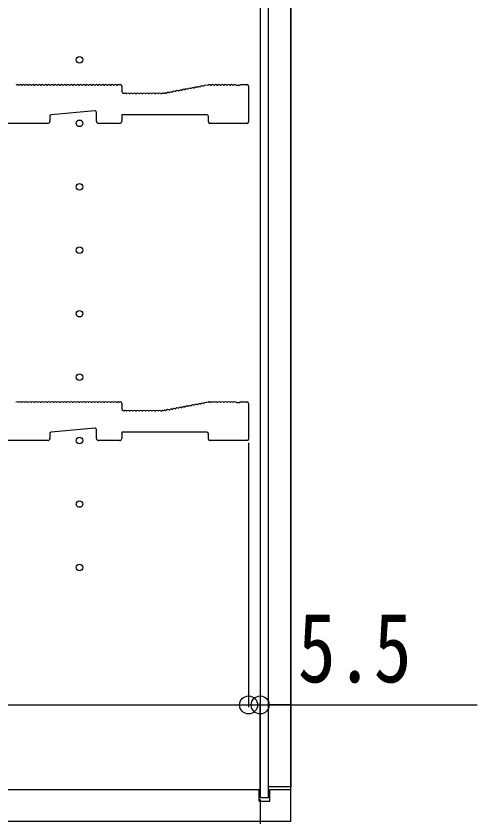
# Model space of a CAD drawing. Units: millimetres, scale not verified. Extents: x -4205 to 4205, y -2970 to 2970.
# Drawn here: x -694 to -475.9, y -1937.5 to -1559.2 of the extents above; entities that cross this region are included whole.
import ezdxf
from ezdxf.enums import TextEntityAlignment as Align

# ---------------------------------------------------------------- set-up
doc = ezdxf.new("R2010")
doc.units = ezdxf.units.MM
doc.header["$LTSCALE"] = 20
for name, color, linetype in [('0-2_YKK_11', 7, 'Continuous'), ('0-3_YKK_12', 2, 'Continuous'), ('0-5_YKK_D', 6, 'Continuous')]:
    doc.layers.add(name, color=color, linetype=linetype)
doc.styles.add('ＭＳ ゴシック', font='')
doc.styles.get('ＭＳ ゴシック').set_extended_font_data('MS Gothic')

msp = doc.modelspace()

# ---------------------------------------------------------------- linework, layer by layer
at = {"layer": '0-2_YKK_11'}
for p, q in [((-692.92, -1591.9), (-692.54, -1591.9)), ((-691.42, -1591.9), (-691.04, -1591.9)), ((-689.92, -1591.9), (-689.54, -1591.9)), ((-688.42, -1591.9), (-688.04, -1591.9)), ((-686.92, -1591.9), (-686.54, -1591.9)), ((-685.42, -1591.9), (-685.04, -1591.9)), ((-683.92, -1591.9), (-683.54, -1591.9)), ((-682.42, -1591.9), (-682.04, -1591.9)), ((-680.92, -1591.9), (-680.54, -1591.9)), ((-679.42, -1591.9), (-679.04, -1591.9)), ((-677.92, -1591.9), (-677.54, -1591.9)), ((-676.42, -1591.9), (-676.04, -1591.9)), ((-674.92, -1591.9), (-674.54, -1591.9)), ((-673.42, -1591.9), (-673.04, -1591.9)), ((-671.92, -1591.9), (-671.54, -1591.9)), ((-670.42, -1591.9), (-670.04, -1591.9)), ((-668.92, -1591.9), (-668.54, -1591.9)), ((-667.42, -1591.9), (-667.04, -1591.9)), ((-665.92, -1591.9), (-665.54, -1591.9)), ((-664.42, -1591.9), (-664.04, -1591.9)), ((-662.92, -1591.9), (-662.54, -1591.9)), ((-661.42, -1591.9), (-661.04, -1591.9)), ((-659.92, -1591.9), (-659.54, -1591.9)), ((-658.42, -1591.9), (-658.04, -1591.9)), ((-656.92, -1591.9), (-656.54, -1591.9)), ((-655.42, -1591.9), (-655.04, -1591.9)), ((-653.92, -1591.9), (-653.54, -1591.9)), ((-652.42, -1591.9), (-652.04, -1591.9)), ((-650.92, -1591.9), (-650.54, -1591.9)), ((-649.42, -1591.9), (-649.04, -1591.9)), ((-647.92, -1591.9), (-647.54, -1591.9)), ((-646.42, -1591.9), (-646.04, -1591.9)), ((-645.48, -1591.7), (-644.68, -1591.7)), ((-643.98, -1592.4), (-643.98, -1595)), ((-605.5, -1592.39), (-605.13, -1592.31)), ((-604.62, -1592.01), (-603.05, -1591.71)), ((-602.91, -1591.7), (-602.48, -1591.7)), ((-601.92, -1591.9), (-601.54, -1591.9)), ((-600.42, -1591.9), (-600.04, -1591.9)), ((-598.92, -1591.9), (-598.54, -1591.9)), ((-597.42, -1591.9), (-597.04, -1591.9)), ((-595.92, -1591.9), (-595.54, -1591.9)), ((-594.42, -1591.9), (-594.04, -1591.9)), ((-592.92, -1591.9), (-592.54, -1591.9)), ((-591.42, -1591.9), (-591.04, -1591.9)), ((-587.48, -1591.7), (-584.68, -1591.7)), ((-583.98, -1592.4), (-583.98, -1609.3)), ((-643.28, -1595.7), (-642.48, -1595.7)), ((-641.92, -1595.9), (-641.54, -1595.9)), ((-640.42, -1595.9), (-640.04, -1595.9)), ((-638.92, -1595.9), (-638.54, -1595.9)), ((-637.42, -1595.9), (-637.04, -1595.9)), ((-635.92, -1595.9), (-635.54, -1595.9)), ((-634.42, -1595.9), (-634.04, -1595.9)), ((-632.92, -1595.9), (-632.54, -1595.9)), ((-631.42, -1595.9), (-631.04, -1595.9)), ((-629.92, -1595.9), (-629.54, -1595.9)), ((-628.42, -1595.9), (-628.04, -1595.9)), ((-626.92, -1595.9), (-626.54, -1595.9)), ((-625.42, -1595.9), (-625.04, -1595.9)), ((-624.48, -1595.7), (-624.05, -1595.7)), ((-623.92, -1595.69), (-623.77, -1595.66)), ((-623.19, -1595.75), (-622.81, -1595.68)), ((-621.71, -1595.47), (-621.34, -1595.4)), ((-620.24, -1595.19), (-619.87, -1595.12)), ((-618.77, -1594.91), (-618.39, -1594.84)), ((-617.29, -1594.63), (-616.92, -1594.56)), ((-615.82, -1594.35), (-615.44, -1594.28)), ((-614.35, -1594.07), (-613.97, -1594)), ((-612.87, -1593.79), (-612.5, -1593.72)), ((-611.4, -1593.51), (-611.02, -1593.44)), ((-609.93, -1593.23), (-609.55, -1593.16)), ((-608.45, -1592.95), (-608.08, -1592.88)), ((-606.98, -1592.67), (-606.6, -1592.59)), ((-677.98, -1606.64), (-677.98, -1609)), ((-656.74, -1604.07), (-677.34, -1605.94)), ((-655.98, -1609), (-655.98, -1604.77)), ((-602.98, -1609.3), (-602.98, -1606.7)), ((-644.98, -1610), (-654.98, -1610)), ((-584.68, -1610), (-602.28, -1610)), ((-692.92, -1741.9), (-692.54, -1741.9)), ((-691.42, -1741.9), (-691.04, -1741.9)), ((-689.92, -1741.9), (-689.54, -1741.9)), ((-688.42, -1741.9), (-688.04, -1741.9)), ((-686.92, -1741.9), (-686.54, -1741.9)), ((-685.42, -1741.9), (-685.04, -1741.9)), ((-683.92, -1741.9), (-683.54, -1741.9)), ((-682.42, -1741.9), (-682.04, -1741.9)), ((-680.92, -1741.9), (-680.54, -1741.9)), ((-679.42, -1741.9), (-679.04, -1741.9)), ((-677.92, -1741.9), (-677.54, -1741.9)), ((-676.42, -1741.9), (-676.04, -1741.9)), ((-674.92, -1741.9), (-674.54, -1741.9)), ((-673.42, -1741.9), (-673.04, -1741.9)), ((-671.92, -1741.9), (-671.54, -1741.9)), ((-670.42, -1741.9), (-670.04, -1741.9)), ((-668.92, -1741.9), (-668.54, -1741.9)), ((-667.42, -1741.9), (-667.04, -1741.9)), ((-665.92, -1741.9), (-665.54, -1741.9)), ((-664.42, -1741.9), (-664.04, -1741.9)), ((-662.92, -1741.9), (-662.54, -1741.9)), ((-661.42, -1741.9), (-661.04, -1741.9)), ((-659.92, -1741.9), (-659.54, -1741.9)), ((-658.42, -1741.9), (-658.04, -1741.9)), ((-656.92, -1741.9), (-656.54, -1741.9)), ((-655.42, -1741.9), (-655.04, -1741.9)), ((-653.92, -1741.9), (-653.54, -1741.9)), ((-652.42, -1741.9), (-652.04, -1741.9)), ((-650.92, -1741.9), (-650.54, -1741.9)), ((-649.42, -1741.9), (-649.04, -1741.9)), ((-647.92, -1741.9), (-647.54, -1741.9)), ((-646.42, -1741.9), (-646.04, -1741.9)), ((-645.48, -1741.7), (-644.68, -1741.7)), ((-643.98, -1742.4), (-643.98, -1745)), ((-612.87, -1743.79), (-612.5, -1743.72)), ((-611.4, -1743.51), (-611.02, -1743.44)), ((-609.93, -1743.23), (-609.55, -1743.16)), ((-608.45, -1742.95), (-608.08, -1742.88)), ((-606.98, -1742.67), (-606.6, -1742.59)), ((-605.5, -1742.39), (-605.13, -1742.31)), ((-604.62, -1742.01), (-603.05, -1741.71)), ((-602.91, -1741.7), (-602.48, -1741.7)), ((-601.92, -1741.9), (-601.54, -1741.9)), ((-600.42, -1741.9), (-600.04, -1741.9)), ((-598.92, -1741.9), (-598.54, -1741.9)), ((-597.42, -1741.9), (-597.04, -1741.9)), ((-595.92, -1741.9), (-595.54, -1741.9)), ((-594.42, -1741.9), (-594.04, -1741.9)), ((-592.92, -1741.9), (-592.54, -1741.9)), ((-591.42, -1741.9), (-591.04, -1741.9)), ((-587.48, -1741.7), (-584.68, -1741.7)), ((-583.98, -1742.4), (-583.98, -1759.3)), ((-643.28, -1745.7), (-642.48, -1745.7)), ((-641.92, -1745.9), (-641.54, -1745.9)), ((-640.42, -1745.9), (-640.04, -1745.9)), ((-638.92, -1745.9), (-638.54, -1745.9)), ((-637.42, -1745.9), (-637.04, -1745.9)), ((-635.92, -1745.9), (-635.54, -1745.9)), ((-634.42, -1745.9), (-634.04, -1745.9)), ((-632.92, -1745.9), (-632.54, -1745.9)), ((-631.42, -1745.9), (-631.04, -1745.9)), ((-629.92, -1745.9), (-629.54, -1745.9)), ((-628.42, -1745.9), (-628.04, -1745.9)), ((-626.92, -1745.9), (-626.54, -1745.9)), ((-625.42, -1745.9), (-625.04, -1745.9)), ((-624.48, -1745.7), (-624.05, -1745.7)), ((-623.92, -1745.69), (-623.77, -1745.66)), ((-623.19, -1745.75), (-622.81, -1745.68)), ((-621.71, -1745.47), (-621.34, -1745.4)), ((-620.24, -1745.19), (-619.87, -1745.12)), ((-618.77, -1744.91), (-618.39, -1744.84)), ((-617.29, -1744.63), (-616.92, -1744.56)), ((-615.82, -1744.35), (-615.44, -1744.28)), ((-614.35, -1744.07), (-613.97, -1744)), ((-656.74, -1754.07), (-677.34, -1755.94)), ((-655.98, -1759), (-655.98, -1754.77)), ((-677.98, -1756.64), (-677.98, -1759)), ((-602.98, -1759.3), (-602.98, -1756.7)), ((-644.98, -1760), (-654.98, -1760)), ((-584.68, -1760), (-602.28, -1760))]:
    msp.add_line(p, q, dxfattribs=at)
for points in [[(-589.92, -1591.9), (-589.73, -1591.97), (-588.23, -1591.97), (-588.04, -1591.9)], [(-603.68, -1606), (-643.98, -1606), (-643.98, -1609)], [(-678.98, -1610), (-705.41, -1610), (-705.65, -1609.87), (-706.31, -1609.87), (-706.55, -1610), (-733.41, -1610), (-733.65, -1609.87), (-734.31, -1609.87), (-734.55, -1610), (-761.41, -1610), (-761.65, -1609.87), (-762.31, -1609.87), (-762.55, -1610), (-802.78, -1610)], [(-589.92, -1741.9), (-589.73, -1741.97), (-588.23, -1741.97), (-588.04, -1741.9)], [(-603.68, -1756), (-643.98, -1756), (-643.98, -1759)], [(-678.98, -1760), (-705.41, -1760), (-705.65, -1759.87), (-706.31, -1759.87), (-706.55, -1760), (-733.41, -1760), (-733.65, -1759.87), (-734.31, -1759.87), (-734.55, -1760), (-761.41, -1760), (-761.65, -1759.87), (-762.31, -1759.87), (-762.55, -1760), (-802.78, -1760)]]:
    msp.add_lwpolyline(points, dxfattribs=at)
for centre, radius, start, end in [((-693.48, -1592.58), 0.88, 50.536, 129.464), ((-691.98, -1592.58), 0.88, 50.536, 129.464), ((-690.48, -1592.58), 0.88, 50.536, 129.464), ((-688.98, -1592.58), 0.88, 50.536, 129.464), ((-687.48, -1592.58), 0.88, 50.536, 129.464), ((-685.98, -1592.58), 0.88, 50.536, 129.464), ((-684.48, -1592.58), 0.88, 50.536, 129.464), ((-682.98, -1592.58), 0.88, 50.536, 129.464), ((-681.48, -1592.58), 0.88, 50.536, 129.464), ((-679.98, -1592.58), 0.88, 50.536, 129.464), ((-678.48, -1592.58), 0.88, 50.536, 129.464), ((-676.98, -1592.58), 0.88, 50.536, 129.464), ((-675.48, -1592.58), 0.88, 50.536, 129.464), ((-673.98, -1592.58), 0.88, 50.536, 129.464), ((-672.48, -1592.58), 0.88, 50.536, 129.464), ((-670.98, -1592.58), 0.88, 50.536, 129.464), ((-669.48, -1592.58), 0.88, 50.536, 129.464), ((-667.98, -1592.58), 0.88, 50.536, 129.464), ((-666.48, -1592.58), 0.88, 50.536, 129.464), ((-664.98, -1592.58), 0.88, 50.536, 129.464), ((-663.48, -1592.58), 0.88, 50.536, 129.464), ((-661.98, -1592.58), 0.88, 50.536, 129.464), ((-660.48, -1592.58), 0.88, 50.536, 129.464), ((-658.98, -1592.58), 0.88, 50.536, 129.464), ((-657.48, -1592.58), 0.88, 50.536, 129.464), ((-655.98, -1592.58), 0.88, 50.536, 129.464), ((-654.48, -1592.58), 0.88, 50.536, 129.464), ((-652.98, -1592.58), 0.88, 50.536, 129.464), ((-651.48, -1592.58), 0.88, 50.536, 129.464), ((-649.98, -1592.58), 0.88, 50.536, 129.464), ((-648.48, -1592.58), 0.88, 50.536, 129.464), ((-646.98, -1592.58), 0.88, 50.536, 129.464), ((-645.48, -1592.58), 0.88, 90, 129.464), ((-644.68, -1592.4), 0.7, 0, 90), ((-605.93, -1593.16), 0.88, 61.3203, 140.2483), ((-604.45, -1592.88), 0.88, 100.7843, 140.2483), ((-602.91, -1592.4), 0.7, 90, 100.7843), ((-602.48, -1592.58), 0.88, 50.536, 90), ((-600.98, -1592.58), 0.88, 50.536, 129.464), ((-599.48, -1592.58), 0.88, 50.536, 129.464), ((-597.98, -1592.58), 0.88, 50.536, 129.464), ((-596.48, -1592.58), 0.88, 50.536, 129.464), ((-594.98, -1592.58), 0.88, 50.536, 129.464), ((-593.48, -1592.58), 0.88, 50.536, 129.464), ((-591.98, -1592.58), 0.88, 50.536, 129.464), ((-590.48, -1592.58), 0.88, 50.4605, 129.464), ((-587.48, -1592.58), 0.88, 90, 129.5394), ((-584.68, -1592.4), 0.7, 0, 90), ((-643.28, -1595), 0.7, 180, 270), ((-642.48, -1596.58), 0.88, 50.536, 90), ((-640.98, -1596.58), 0.88, 50.536, 129.464), ((-639.48, -1596.58), 0.88, 50.536, 129.464), ((-637.98, -1596.58), 0.88, 50.536, 129.464), ((-636.48, -1596.58), 0.88, 50.536, 129.464), ((-634.98, -1596.58), 0.88, 50.536, 129.464), ((-633.48, -1596.58), 0.88, 50.536, 129.464), ((-631.98, -1596.58), 0.88, 50.536, 129.464), ((-630.48, -1596.58), 0.88, 50.536, 129.464), ((-628.98, -1596.58), 0.88, 50.536, 129.464), ((-627.48, -1596.58), 0.88, 50.536, 129.464), ((-625.98, -1596.58), 0.88, 50.536, 129.464), ((-624.48, -1596.58), 0.88, 90, 129.464), ((-624.05, -1595), 0.7, 270, 280.7843), ((-623.61, -1596.53), 0.88, 61.3203, 100.7843), ((-622.14, -1596.24), 0.88, 61.3203, 140.2483), ((-620.66, -1595.96), 0.88, 61.3203, 140.2483), ((-619.19, -1595.68), 0.88, 61.3203, 140.2483), ((-617.71, -1595.4), 0.88, 61.3203, 140.2483), ((-616.24, -1595.12), 0.88, 61.3203, 140.2483), ((-614.77, -1594.84), 0.88, 61.3203, 140.2483), ((-613.29, -1594.56), 0.88, 61.3203, 140.2483), ((-611.82, -1594.28), 0.88, 61.3203, 140.2483), ((-610.35, -1594), 0.88, 61.3203, 140.2483), ((-608.87, -1593.72), 0.88, 61.3203, 140.2483), ((-607.4, -1593.44), 0.88, 61.3203, 140.2483), ((-677.28, -1606.64), 0.7, 95.1944, 180), ((-656.68, -1604.77), 0.7, 0, 95.1944), ((-603.68, -1606.7), 0.7, 0, 90), ((-678.98, -1609), 1, 270, 0), ((-654.98, -1609), 1, 180, 270), ((-644.98, -1609), 1, 270, 0), ((-602.28, -1609.3), 0.7, 180, 270), ((-584.68, -1609.3), 0.7, 270, 0), ((-693.48, -1742.58), 0.88, 50.536, 129.464), ((-691.98, -1742.58), 0.88, 50.536, 129.464), ((-690.48, -1742.58), 0.88, 50.536, 129.464), ((-688.98, -1742.58), 0.88, 50.536, 129.464), ((-687.48, -1742.58), 0.88, 50.536, 129.464), ((-685.98, -1742.58), 0.88, 50.536, 129.464), ((-684.48, -1742.58), 0.88, 50.536, 129.464), ((-682.98, -1742.58), 0.88, 50.536, 129.464), ((-681.48, -1742.58), 0.88, 50.536, 129.464), ((-679.98, -1742.58), 0.88, 50.536, 129.464), ((-678.48, -1742.58), 0.88, 50.536, 129.464), ((-676.98, -1742.58), 0.88, 50.536, 129.464), ((-675.48, -1742.58), 0.88, 50.536, 129.464), ((-673.98, -1742.58), 0.88, 50.536, 129.464), ((-672.48, -1742.58), 0.88, 50.536, 129.464), ((-670.98, -1742.58), 0.88, 50.536, 129.464), ((-669.48, -1742.58), 0.88, 50.536, 129.464), ((-667.98, -1742.58), 0.88, 50.536, 129.464), ((-666.48, -1742.58), 0.88, 50.536, 129.464), ((-664.98, -1742.58), 0.88, 50.536, 129.464), ((-663.48, -1742.58), 0.88, 50.536, 129.464), ((-661.98, -1742.58), 0.88, 50.536, 129.464), ((-660.48, -1742.58), 0.88, 50.536, 129.464), ((-658.98, -1742.58), 0.88, 50.536, 129.464), ((-657.48, -1742.58), 0.88, 50.536, 129.464), ((-655.98, -1742.58), 0.88, 50.536, 129.464), ((-654.48, -1742.58), 0.88, 50.536, 129.464), ((-652.98, -1742.58), 0.88, 50.536, 129.464), ((-651.48, -1742.58), 0.88, 50.536, 129.464), ((-649.98, -1742.58), 0.88, 50.536, 129.464), ((-648.48, -1742.58), 0.88, 50.536, 129.464), ((-646.98, -1742.58), 0.88, 50.536, 129.464), ((-645.48, -1742.58), 0.88, 90, 129.464), ((-644.68, -1742.4), 0.7, 0, 90), ((-613.29, -1744.56), 0.88, 61.3203, 140.2483), ((-611.82, -1744.28), 0.88, 61.3203, 140.2483), ((-610.35, -1744), 0.88, 61.3203, 140.2483), ((-608.87, -1743.72), 0.88, 61.3203, 140.2483), ((-607.4, -1743.44), 0.88, 61.3203, 140.2483), ((-605.93, -1743.16), 0.88, 61.3203, 140.2483), ((-604.45, -1742.88), 0.88, 100.7843, 140.2483), ((-602.91, -1742.4), 0.7, 90, 100.7843), ((-602.48, -1742.58), 0.88, 50.536, 90), ((-600.98, -1742.58), 0.88, 50.536, 129.464), ((-599.48, -1742.58), 0.88, 50.536, 129.464), ((-597.98, -1742.58), 0.88, 50.536, 129.464), ((-596.48, -1742.58), 0.88, 50.536, 129.464), ((-594.98, -1742.58), 0.88, 50.536, 129.464), ((-593.48, -1742.58), 0.88, 50.536, 129.464), ((-591.98, -1742.58), 0.88, 50.536, 129.464), ((-590.48, -1742.58), 0.88, 50.4605, 129.464), ((-587.48, -1742.58), 0.88, 90, 129.5394), ((-584.68, -1742.4), 0.7, 0, 90), ((-643.28, -1745), 0.7, 180, 270), ((-642.48, -1746.58), 0.88, 50.536, 90), ((-640.98, -1746.58), 0.88, 50.536, 129.464), ((-639.48, -1746.58), 0.88, 50.536, 129.464), ((-637.98, -1746.58), 0.88, 50.536, 129.464), ((-636.48, -1746.58), 0.88, 50.536, 129.464), ((-634.98, -1746.58), 0.88, 50.536, 129.464), ((-633.48, -1746.58), 0.88, 50.536, 129.464), ((-631.98, -1746.58), 0.88, 50.536, 129.464), ((-630.48, -1746.58), 0.88, 50.536, 129.464), ((-628.98, -1746.58), 0.88, 50.536, 129.464), ((-627.48, -1746.58), 0.88, 50.536, 129.464), ((-625.98, -1746.58), 0.88, 50.536, 129.464), ((-624.48, -1746.58), 0.88, 90, 129.464), ((-624.05, -1745), 0.7, 270, 280.7843), ((-623.61, -1746.53), 0.88, 61.3203, 100.7843), ((-622.14, -1746.24), 0.88, 61.3203, 140.2483), ((-620.66, -1745.96), 0.88, 61.3203, 140.2483), ((-619.19, -1745.68), 0.88, 61.3203, 140.2483), ((-617.71, -1745.4), 0.88, 61.3203, 140.2483), ((-616.24, -1745.12), 0.88, 61.3203, 140.2483), ((-614.77, -1744.84), 0.88, 61.3203, 140.2483), ((-656.68, -1754.77), 0.7, 0, 95.1944), ((-677.28, -1756.64), 0.7, 95.1944, 180), ((-603.68, -1756.7), 0.7, 0, 90), ((-678.98, -1759), 1, 270, 0), ((-654.98, -1759), 1, 180, 270), ((-644.98, -1759), 1, 270, 0), ((-602.28, -1759.3), 0.7, 180, 270), ((-584.68, -1759.3), 0.7, 270, 0)]:
    msp.add_arc(centre, radius, start, end, dxfattribs=at)
at = {"layer": '0-3_YKK_12'}
for p, q in [((-563.98, -1215.25), (-563.98, -1884.75)), ((-893.98, -1925), (-578.98, -1925)), ((-578.98, -1930.5), (-578.98, -1925)), ((-573.98, -1925), (-563.98, -1925)), ((-573.98, -1930.5), (-573.98, -1925)), ((-578.98, -1930.5), (-573.98, -1930.5))]:
    msp.add_line(p, q, dxfattribs=at)
for points in [[(-893.98, -1940), (-563.98, -1940), (-563.98, -1160), (-893.98, -1160)], [(-578.48, -1928.75), (-574.48, -1928.75), (-574.48, -1171.25), (-578.48, -1171.25)], [(-574.48, -1884.75), (-563.98, -1884.75), (-563.98, -1923.75), (-574.48, -1923.75)]]:
    msp.add_lwpolyline(points, close=True, dxfattribs=at)
for centre in [(-663.98, -1580), (-663.98, -1610), (-663.98, -1640), (-663.98, -1670), (-663.98, -1700), (-663.98, -1730), (-663.98, -1760), (-663.98, -1790), (-663.98, -1820)]:
    msp.add_circle(centre, 1.55, dxfattribs=at)
at = {"layer": '0-5_YKK_D'}
for p, q in [((-583.98, -1761), (-583.98, -1886)), ((-583.98, -1761), (-583.98, -1886)), ((-863.98, -1885), (-583.98, -1885)), ((-578.48, -1927.75), (-578.48, -1884)), ((-578.48, -1929.75), (-578.48, -2066)), ((-578.48, -1929.75), (-578.48, -2066))]:
    msp.add_line(p, q, dxfattribs=at)
msp.add_lwpolyline([(-583.98, -1885), (-578.48, -1885), (-475.88, -1885)], dxfattribs=at)
for centre in [(-583.98, -1885), (-583.98, -1885), (-578.48, -1885)]:
    msp.add_circle(centre, 4.25, dxfattribs=at)

# ---------------------------------------------------------------- texts
at = {"layer": '0-5_YKK_D', "style": 'ＭＳ ゴシック', "width": 0.8}
msp.add_text('5.5', height=32.99, dxfattribs=at).set_placement((-560.68, -1884.2), align=Align.BOTTOM_LEFT)

doc.saveas('drawing.dxf')
